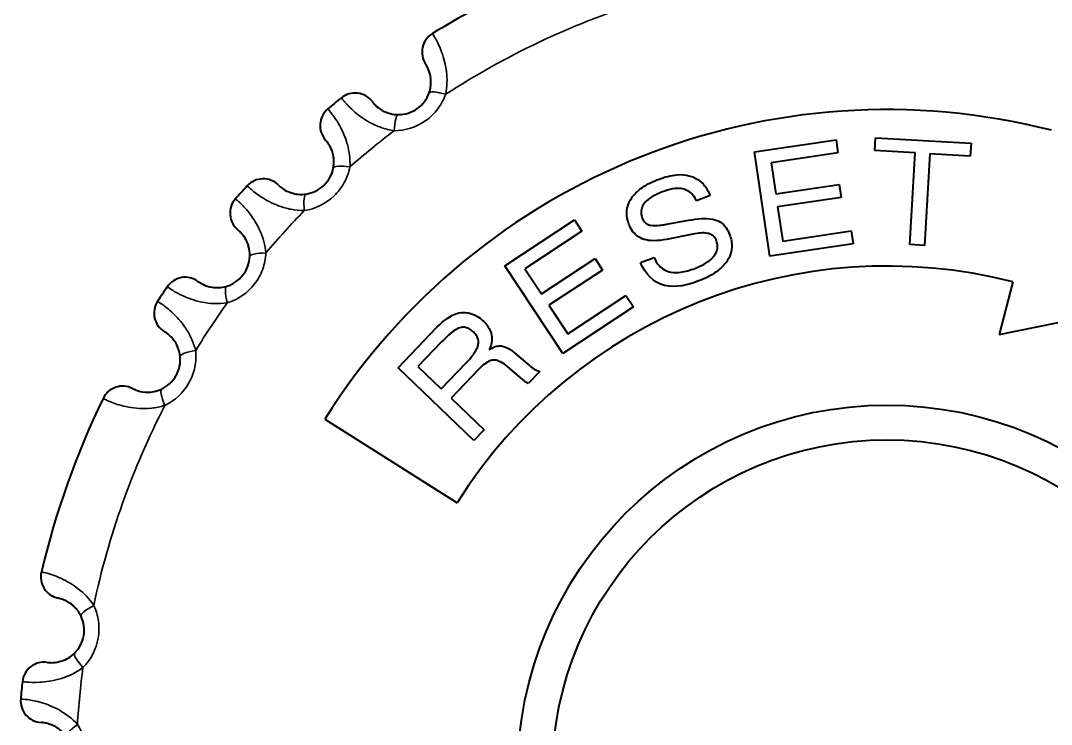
# Model space of a CAD drawing. Header units: millimetres. Extents: x 0 to 3364, y 0 to 2376.
# Drawn here: x 1385.37 to 1409.08, y 1287.85 to 1304.05 of the extents above; entities that cross this region are included whole.
import ezdxf

# ---------------------------------------------------------------- set-up
doc = ezdxf.new("R2010")
doc.units = ezdxf.units.MM
doc.header["$LTSCALE"] = 4
doc.layers.add('가시적인 것(ISO)', color=3, linetype='Continuous', lineweight=40, true_color=0x00ff00)
doc.layers.add('가시적인 좁은 것(ISO)', color=3, linetype='Continuous', lineweight=35, true_color=0x00ff00)

msp = doc.modelspace()

# ---------------------------------------------------------------- linework, layer by layer
at = {"layer": '가시적인 것(ISO)'}
for p, q in [((1405.0218, 1301.0563), (1405.0388, 1301.3519)), ((1405.0388, 1301.3519), (1407.2339, 1301.2248)), ((1402.2556, 1301.025), (1404.1297, 1301.3017)), ((1404.1297, 1301.3017), (1404.1741, 1301.002)), ((1407.2339, 1301.2248), (1407.2169, 1300.9292)), ((1402.6099, 1298.6261), (1402.2556, 1301.025)), ((1404.1741, 1301.002), (1402.6374, 1300.775)), ((1405.9506, 1301.0026), (1405.0218, 1301.0563)), ((1405.8282, 1298.8921), (1405.9506, 1301.0026)), ((1406.2881, 1300.9829), (1406.1657, 1298.8725)), ((1407.2169, 1300.9292), (1406.2881, 1300.9829)), ((1402.6374, 1300.775), (1402.7425, 1300.0627)), ((1402.7425, 1300.0627), (1404.2041, 1300.2788)), ((1404.2041, 1300.2788), (1404.2485, 1299.9791)), ((1401.232, 1300.0229), (1400.9186, 1299.9033)), ((1404.2485, 1299.9791), (1402.7869, 1299.763)), ((1402.7869, 1299.763), (1402.9029, 1298.9756)), ((1396.5115, 1298.4076), (1398.1126, 1299.4627)), ((1398.1126, 1299.4627), (1398.2857, 1299.2003)), ((1400.1955, 1299.3549), (1400.7385, 1299.4532)), ((1398.2857, 1299.2003), (1396.9733, 1298.3355)), ((1402.9029, 1298.9756), (1404.477, 1299.2083)), ((1404.477, 1299.2083), (1404.5214, 1298.9085)), ((1400.8361, 1299.1321), (1400.228, 1299.0124)), ((1404.5214, 1298.9085), (1402.6099, 1298.6261)), ((1406.1657, 1298.8725), (1405.8282, 1298.8921)), ((1397.3539, 1297.7581), (1398.5875, 1298.571)), ((1398.5875, 1298.571), (1398.7602, 1298.3084)), ((1399.6314, 1298.4778), (1399.9448, 1298.5974)), ((1397.8434, 1296.3866), (1396.5115, 1298.4076)), ((1396.9733, 1298.3355), (1397.3539, 1297.7581)), ((1398.7602, 1298.3084), (1397.5266, 1297.4954)), ((1408.1928, 1298.0358), (1407.8839, 1296.8246)), ((1407.8839, 1296.8246), (1412.9105, 1297.8499)), ((1397.959, 1296.8393), (1399.2974, 1297.7216)), ((1399.2974, 1297.7216), (1399.4705, 1297.4592)), ((1397.5266, 1297.4954), (1397.959, 1296.8393)), ((1399.4705, 1297.4592), (1397.8434, 1296.3866)), ((1394.0551, 1296.0573), (1394.9514, 1296.9918)), ((1395.0589, 1296.6568), (1394.5142, 1296.0889)), ((1396.7377, 1296.4007), (1397.0384, 1296.1413)), ((1395.0503, 1295.5746), (1395.6161, 1296.1645)), ((1395.7976, 1294.3859), (1394.0551, 1296.0573)), ((1394.5142, 1296.0889), (1395.0503, 1295.5746)), ((1395.9158, 1296.0299), (1395.2737, 1295.3603)), ((1396.8457, 1295.8476), (1396.5727, 1296.0873)), ((1397.3189, 1295.9722), (1397.0521, 1295.6939)), ((1395.2737, 1295.3603), (1396.0332, 1294.6317)), ((1392.3699, 1294.8764), (1395.4126, 1292.9523)), ((1396.0332, 1294.6317), (1395.7976, 1294.3859))]:
    msp.add_line(p, q, dxfattribs=at)
for radius in [8.5, 7.7]:
    msp.add_circle((1405.3011, 1286.6988), radius, dxfattribs=at)
for centre, radius, start, end in [((1405.3011, 1286.6988), 20, 109.36422, 121.51735), ((1395.1074, 1303.3222), 0.5, 121.51735, 213.35407), ((1405.3011, 1286.6988), 20, 128.86422, 130.01735), ((1393.0653, 1301.8822), 0.5, 37.02751, 128.86422), ((1392.7622, 1301.6328), 0.5, 130.01735, 221.85407), ((1405.3011, 1286.6988), 15.3, 75.69079, 147.69079), ((1390.9555, 1299.9068), 0.5, 45.52751, 137.36422), ((1405.3011, 1286.6988), 20, 137.36422, 138.51735), ((1390.6926, 1299.6154), 0.5, 138.51735, 230.35407), ((1405.3011, 1286.6988), 11.7, 75.69079, 147.69079), ((1389.1608, 1297.6413), 0.5, 54.02751, 145.86422), ((1405.3011, 1286.6988), 20, 145.86422, 147.01735), ((1388.9438, 1297.3143), 0.5, 147.01735, 238.85407), ((1387.7206, 1295.1354), 0.5, 62.52751, 154.36422), ((1405.3011, 1286.6988), 20, 154.36422, 166.51735), ((1386.3385, 1291.2452), 0.5, 166.51735, 258.35407), ((1385.9128, 1288.783), 0.5, 82.02751, 173.86422), ((1405.3011, 1286.6988), 20, 173.86422, 175.01735), ((1385.8748, 1288.3924), 0.5, 175.01735, 266.85407)]:
    msp.add_arc(centre, radius, start, end, dxfattribs=at)
for points, knots in [([(1394.7695, 1302.3825), (1394.775, 1302.3979), (1394.7799, 1302.4134), (1394.7843, 1302.4288), (1394.7909, 1302.452), (1394.7962, 1302.4751), (1394.8004, 1302.4976), (1394.8025, 1302.5089), (1394.8043, 1302.5201), (1394.8059, 1302.531), (1394.8066, 1302.5365), (1394.8073, 1302.542), (1394.808, 1302.5474), (1394.8086, 1302.5528), (1394.8092, 1302.5581), (1394.8097, 1302.5634), (1394.8129, 1302.596), (1394.8138, 1302.627), (1394.813, 1302.6559), (1394.8124, 1302.677), (1394.8109, 1302.6972), (1394.8088, 1302.7163), (1394.8064, 1302.7379), (1394.8033, 1302.7581), (1394.7997, 1302.7767), (1394.7923, 1302.8152), (1394.783, 1302.8479), (1394.7733, 1302.8763), (1394.7682, 1302.8915), (1394.763, 1302.9053), (1394.7578, 1302.918), (1394.753, 1302.9299), (1394.7483, 1302.9407), (1394.7437, 1302.9506), (1394.733, 1302.9736), (1394.7233, 1302.9914), (1394.7152, 1303.0056), (1394.7128, 1303.0099), (1394.7105, 1303.0138), (1394.7085, 1303.0173), (1394.6963, 1303.0379), (1394.6924, 1303.0435), (1394.6897, 1303.0473)], [0.0026102224, 0.0026102224, 0.0026102224, 0.0026102224, 0.0026627119, 0.0026627119, 0.0026627119, 0.0027414461, 0.0027414461, 0.0027414461, 0.0027808132, 0.0027808132, 0.0027808132, 0.0028004968, 0.0028004968, 0.0028004968, 0.0028201803, 0.0028201803, 0.0028201803, 0.0029414562, 0.0029414562, 0.0029414562, 0.0030301383, 0.0030301383, 0.0030301383, 0.0031306645, 0.0031306645, 0.0031306645, 0.0033386198, 0.0033386198, 0.0033386198, 0.0034500542, 0.0034500542, 0.0034500542, 0.0035550331, 0.0035550331, 0.0035550331, 0.003797578, 0.003797578, 0.003797578, 0.0038699701, 0.0038699701, 0.0038699701, 0.004289886, 0.004289886, 0.004289886, 0.004289886]), ([(1394.0639, 1301.8849), (1394.213, 1301.885), (1394.3675, 1301.9316), (1394.4959, 1302.0223), (1394.6244, 1302.113), (1394.7193, 1302.242), (1394.7695, 1302.3825)], [0, 0, 0, 0, 0.00046947665, 0.00046947665, 0.00046947665, 0.00093916648, 0.00093916648, 0.00093916648, 0.00093916648]), ([(1393.4645, 1302.1833), (1393.4672, 1302.1795), (1393.4713, 1302.1738), (1393.4865, 1302.1554), (1393.5018, 1302.1371), (1393.5255, 1302.1096), (1393.5638, 1302.0754), (1393.6022, 1302.0412), (1393.6552, 1301.9991), (1393.7368, 1301.9597), (1393.7775, 1301.94), (1393.8253, 1301.9214), (1393.8802, 1301.9076), (1393.9351, 1301.8938), (1393.9984, 1301.8849), (1394.0639, 1301.8849)], [0, 0, 0, 0, 0.0004192882, 0.0004192882, 0.0004192882, 0.0008385765, 0.0008385765, 0.0008385765, 0.0012578647, 0.0012578647, 0.0012578647, 0.0014675089, 0.0014675089, 0.0014675089, 0.001677153, 0.001677153, 0.001677153, 0.001677153]), ([(1392.567, 1300.6535), (1392.5701, 1300.6696), (1392.5727, 1300.6857), (1392.5748, 1300.7016), (1392.5779, 1300.7255), (1392.5797, 1300.7491), (1392.5805, 1300.772), (1392.5809, 1300.7835), (1392.5811, 1300.7948), (1392.581, 1300.8058), (1392.5809, 1300.8114), (1392.5808, 1300.8169), (1392.5807, 1300.8223), (1392.5805, 1300.8277), (1392.5803, 1300.8331), (1392.58, 1300.8384), (1392.5783, 1300.8711), (1392.5746, 1300.9019), (1392.5695, 1300.9304), (1392.5658, 1300.9512), (1392.5614, 1300.9709), (1392.5565, 1300.9895), (1392.551, 1301.0105), (1392.5449, 1301.03), (1392.5386, 1301.0479), (1392.5256, 1301.0849), (1392.5115, 1301.1159), (1392.4978, 1301.1425), (1392.4904, 1301.1568), (1392.4832, 1301.1697), (1392.4763, 1301.1814), (1392.4698, 1301.1925), (1392.4635, 1301.2025), (1392.4574, 1301.2116), (1392.4435, 1301.2327), (1392.4313, 1301.249), (1392.4212, 1301.2618), (1392.4182, 1301.2657), (1392.4154, 1301.2692), (1392.4128, 1301.2724), (1392.3977, 1301.291), (1392.393, 1301.2959), (1392.3898, 1301.2992)], [0.0026102224, 0.0026102224, 0.0026102224, 0.0026102224, 0.0026627119, 0.0026627119, 0.0026627119, 0.0027414461, 0.0027414461, 0.0027414461, 0.0027808132, 0.0027808132, 0.0027808132, 0.0028004968, 0.0028004968, 0.0028004968, 0.0028201803, 0.0028201803, 0.0028201803, 0.0029414562, 0.0029414562, 0.0029414562, 0.0030301383, 0.0030301383, 0.0030301383, 0.0031306645, 0.0031306645, 0.0031306645, 0.0033386198, 0.0033386198, 0.0033386198, 0.0034500542, 0.0034500542, 0.0034500542, 0.0035550331, 0.0035550331, 0.0035550331, 0.003797578, 0.003797578, 0.003797578, 0.0038699701, 0.0038699701, 0.0038699701, 0.004289886, 0.004289886, 0.004289886, 0.004289886]), ([(1391.9427, 1300.0571), (1392.0902, 1300.0793), (1392.2361, 1300.1482), (1392.3497, 1300.2569), (1392.4633, 1300.3656), (1392.5381, 1300.5072), (1392.567, 1300.6535)], [0, 0, 0, 0, 0.00046947665, 0.00046947665, 0.00046947665, 0.00093916648, 0.00093916648, 0.00093916648, 0.00093916648]), ([(1399.3662, 1299.3612), (1399.3357, 1299.4473), (1399.3144, 1299.539), (1399.3158, 1299.6307), (1399.3167, 1299.6963), (1399.3303, 1299.7628), (1399.3538, 1299.8247), (1399.3772, 1299.8864), (1399.4114, 1299.9448), (1399.4517, 1299.9978), (1399.5128, 1300.078), (1399.5909, 1300.1468), (1399.6744, 1300.2047), (1399.7922, 1300.2864), (1399.9245, 1300.3478), (1400.0581, 1300.4004)], [0, 0, 0, 0, 0.199097, 0.199097, 0.199097, 0.3409543, 0.3409543, 0.3409543, 0.4818949, 0.4818949, 0.4818949, 0.6968445, 0.6968445, 0.6968445, 1, 1, 1, 1]), ([(1400.0581, 1300.4004), (1400.1914, 1300.4486), (1400.3307, 1300.4888), (1400.5917, 1300.51), (1400.6804, 1300.4965), (1400.8198, 1300.4609), (1400.9025, 1300.4288), (1401.0505, 1300.3172), (1401.0996, 1300.2586), (1401.1724, 1300.1542), (1401.2042, 1300.089), (1401.232, 1300.0229)], [-0.10037921, -0.10037921, -0.10037921, -0.10037921, -0.07829555, -0.07829555, -0.05949164, -0.05949164, -0.03933034, -0.03933034, -0.02217453, -0.02217453, 0, 0, 0, 0]), ([(1391.3058, 1300.2636), (1391.309, 1300.2603), (1391.3139, 1300.2552), (1391.3317, 1300.2394), (1391.3494, 1300.2235), (1391.3769, 1300.1998), (1391.4199, 1300.1716), (1391.4629, 1300.1434), (1391.5216, 1300.1097), (1391.6081, 1300.0828), (1391.6513, 1300.0693), (1391.7013, 1300.058), (1391.7576, 1300.0524), (1391.8139, 1300.0469), (1391.8779, 1300.0474), (1391.9427, 1300.0571)], [0, 0, 0, 0, 0.0004192882, 0.0004192882, 0.0004192882, 0.0008385765, 0.0008385765, 0.0008385765, 0.0012578647, 0.0012578647, 0.0012578647, 0.0014675089, 0.0014675089, 0.0014675089, 0.001677153, 0.001677153, 0.001677153, 0.001677153]), ([(1400.9186, 1299.9033), (1400.8899, 1299.96), (1400.8561, 1300.0157), (1400.8116, 1300.0614), (1400.7801, 1300.0938), (1400.7425, 1300.1214), (1400.7016, 1300.1417), (1400.6608, 1300.1621), (1400.6154, 1300.1752), (1400.5697, 1300.1812), (1400.5035, 1300.1899), (1400.435, 1300.1853), (1400.3689, 1300.1734), (1400.2881, 1300.1589), (1400.2091, 1300.134), (1400.132, 1300.1055)], [0, 0, 0, 0, 0.2131328, 0.2131328, 0.2131328, 0.3638242, 0.3638242, 0.3638242, 0.5148409, 0.5148409, 0.5148409, 0.7336489, 0.7336489, 0.7336489, 1, 1, 1, 1]), ([(1400.132, 1300.1055), (1400.066, 1300.0796), (1400.0006, 1300.0512), (1399.9387, 1300.017), (1399.8765, 1299.9826), (1399.8163, 1299.9416), (1399.7656, 1299.8919), (1399.7351, 1299.8621), (1399.7077, 1299.8287), (1399.6868, 1299.7921), (1399.6658, 1299.7554), (1399.651, 1299.7137), (1399.6459, 1299.6718), (1399.6414, 1299.6359), (1399.6435, 1299.5991), (1399.6517, 1299.564), (1399.656, 1299.5459), (1399.6619, 1299.5286), (1399.668, 1299.5112)], [0, 0, 0, 0, 0.2491427, 0.2491427, 0.2491427, 0.5004579, 0.5004579, 0.5004579, 0.6509173, 0.6509173, 0.6509173, 0.8033742, 0.8033742, 0.8033742, 0.9336791, 0.9336791, 0.9336791, 1, 1, 1, 1]), ([(1399.668, 1299.5112), (1399.6829, 1299.4768), (1399.6998, 1299.4422), (1399.7251, 1299.4144), (1399.743, 1299.3946), (1399.7645, 1299.3774), (1399.7882, 1299.3647), (1399.812, 1299.3521), (1399.8384, 1299.3437), (1399.8651, 1299.3387), (1399.9349, 1299.3256), (1400.0081, 1299.3301), (1400.0792, 1299.338), (1400.1181, 1299.3424), (1400.1568, 1299.3485), (1400.1955, 1299.3549)], [0, 0, 0, 0, 0.1895863, 0.1895863, 0.1895863, 0.3233771, 0.3233771, 0.3233771, 0.4569228, 0.4569228, 0.4569228, 0.8086279, 0.8086279, 0.8086279, 1, 1, 1, 1]), ([(1400.7385, 1299.4532), (1400.8469, 1299.472), (1400.938, 1299.4853), (1401.1214, 1299.4962), (1401.2096, 1299.4954), (1401.3667, 1299.464), (1401.4234, 1299.4399), (1401.515, 1299.3795), (1401.56, 1299.3401), (1401.6348, 1299.2322), (1401.6579, 1299.1854), (1401.6828, 1299.1244)], [-0.16225938, -0.16225938, -0.16225938, -0.16225938, -0.11918344, -0.11918344, -0.08138074, -0.08138074, -0.04836261, -0.04836261, -0.02031939, -0.02031939, 0, 0, 0, 0]), ([(1390.6442, 1298.618), (1390.645, 1298.6344), (1390.6452, 1298.6507), (1390.6448, 1298.6667), (1390.6444, 1298.6908), (1390.6427, 1298.7144), (1390.6401, 1298.7372), (1390.6388, 1298.7486), (1390.6373, 1298.7598), (1390.6355, 1298.7707), (1390.6347, 1298.7762), (1390.6338, 1298.7816), (1390.6328, 1298.787), (1390.6318, 1298.7923), (1390.6308, 1298.7976), (1390.6297, 1298.8028), (1390.6232, 1298.8349), (1390.6151, 1298.8648), (1390.6058, 1298.8922), (1390.5991, 1298.9122), (1390.5918, 1298.9311), (1390.5842, 1298.9488), (1390.5756, 1298.9687), (1390.5667, 1298.9871), (1390.5579, 1299.0038), (1390.5395, 1299.0385), (1390.521, 1299.0671), (1390.5035, 1299.0914), (1390.4941, 1299.1045), (1390.4851, 1299.1161), (1390.4765, 1299.1267), (1390.4684, 1299.1367), (1390.4607, 1299.1457), (1390.4534, 1299.1538), (1390.4365, 1299.1726), (1390.422, 1299.1868), (1390.4101, 1299.1981), (1390.4065, 1299.2015), (1390.4033, 1299.2045), (1390.4002, 1299.2073), (1390.3826, 1299.2235), (1390.3772, 1299.2276), (1390.3735, 1299.2304)], [0.0026102224, 0.0026102224, 0.0026102224, 0.0026102224, 0.0026627119, 0.0026627119, 0.0026627119, 0.0027414461, 0.0027414461, 0.0027414461, 0.0027808132, 0.0027808132, 0.0027808132, 0.0028004968, 0.0028004968, 0.0028004968, 0.0028201803, 0.0028201803, 0.0028201803, 0.0029414562, 0.0029414562, 0.0029414562, 0.0030301383, 0.0030301383, 0.0030301383, 0.0031306645, 0.0031306645, 0.0031306645, 0.0033386198, 0.0033386198, 0.0033386198, 0.0034500542, 0.0034500542, 0.0034500542, 0.0035550331, 0.0035550331, 0.0035550331, 0.003797578, 0.003797578, 0.003797578, 0.0038699701, 0.0038699701, 0.0038699701, 0.004289886, 0.004289886, 0.004289886, 0.004289886]), ([(1400.228, 1299.0124), (1400.1342, 1298.9957), (1400.0382, 1298.9824), (1399.8436, 1298.9819), (1399.7704, 1298.9961), (1399.6631, 1299.0285), (1399.6014, 1299.0546), (1399.4987, 1299.1399), (1399.4649, 1299.1789), (1399.3996, 1299.2777), (1399.3796, 1299.3276), (1399.3662, 1299.3612)], [-0.062112735, -0.062112735, -0.062112735, -0.062112735, -0.048134882, -0.048134882, -0.033440254, -0.033440254, -0.019966127, -0.019966127, -0.01118889, -0.01118889, 0, 0, 0, 0]), ([(1401.3807, 1298.9747), (1401.3671, 1299.0086), (1401.3497, 1299.0419), (1401.3253, 1299.0692), (1401.3061, 1299.0906), (1401.2829, 1299.1092), (1401.2574, 1299.123), (1401.232, 1299.1368), (1401.2038, 1299.1463), (1401.1752, 1299.1523), (1401.1234, 1299.163), (1401.0691, 1299.1624), (1401.016, 1299.1586), (1400.9556, 1299.1542), (1400.8955, 1299.1441), (1400.8361, 1299.1321)], [0, 0, 0, 0, 0.1788456, 0.1788456, 0.1788456, 0.3188181, 0.3188181, 0.3188181, 0.4581536, 0.4581536, 0.4581536, 0.7120257, 0.7120257, 0.7120257, 1, 1, 1, 1]), ([(1400.8803, 1298.3443), (1400.9504, 1298.3722), (1401.02, 1298.4022), (1401.0859, 1298.4389), (1401.1674, 1298.4843), (1401.2456, 1298.5403), (1401.3067, 1298.6102), (1401.3341, 1298.6415), (1401.3579, 1298.6766), (1401.3751, 1298.7141), (1401.3925, 1298.752), (1401.4033, 1298.7937), (1401.4048, 1298.8349), (1401.4061, 1298.8708), (1401.4017, 1298.9073), (1401.3915, 1298.9416), (1401.3882, 1298.9527), (1401.3844, 1298.9637), (1401.3807, 1298.9747)], [0, 0, 0, 0, 0.2494763, 0.2494763, 0.2494763, 0.561089, 0.561089, 0.561089, 0.6995168, 0.6995168, 0.6995168, 0.8399094, 0.8399094, 0.8399094, 0.9611593, 0.9611593, 0.9611593, 1, 1, 1, 1]), ([(1401.6828, 1299.1244), (1401.7158, 1299.0313), (1401.7382, 1298.9311), (1401.7326, 1298.8321), (1401.7286, 1298.7626), (1401.7123, 1298.6926), (1401.685, 1298.628), (1401.6578, 1298.5635), (1401.6193, 1298.503), (1401.5747, 1298.4484), (1401.5063, 1298.3646), (1401.4202, 1298.2939), (1401.3292, 1298.2341), (1401.2176, 1298.1606), (1401.0942, 1298.1046), (1400.9697, 1298.0555)], [0, 0, 0, 0, 0.2100051, 0.2100051, 0.2100051, 0.3560227, 0.3560227, 0.3560227, 0.5012128, 0.5012128, 0.5012128, 0.7253568, 0.7253568, 0.7253568, 1, 1, 1, 1]), ([(1390.1149, 1297.9359), (1390.2575, 1297.9796), (1390.3916, 1298.0694), (1390.4879, 1298.1936), (1390.5842, 1298.3179), (1390.6373, 1298.4691), (1390.6442, 1298.618)], [0, 0, 0, 0, 0.00046947665, 0.00046947665, 0.00046947665, 0.00093916648, 0.00093916648, 0.00093916648, 0.00093916648]), ([(1400.9697, 1298.0555), (1400.7171, 1297.9623), (1400.4457, 1297.8926), (1399.9217, 1298.015), (1399.7347, 1298.235), (1399.6314, 1298.4778)], [0, 0, 0, 0, 0.5, 0.5, 1, 1, 1, 1]), ([(1399.9448, 1298.5974), (1399.9745, 1298.531), (1400.0101, 1298.4656), (1400.0585, 1298.411), (1400.0934, 1298.3716), (1400.1353, 1298.3371), (1400.1814, 1298.3111), (1400.2277, 1298.285), (1400.2798, 1298.2674), (1400.3326, 1298.2581), (1400.4056, 1298.2453), (1400.4819, 1298.2468), (1400.5558, 1298.2567), (1400.6667, 1298.2716), (1400.7752, 1298.3054), (1400.8803, 1298.3443)], [0, 0, 0, 0, 0.2024327, 0.2024327, 0.2024327, 0.3481192, 0.3481192, 0.3481192, 0.4943916, 0.4943916, 0.4943916, 0.6967217, 0.6967217, 0.6967217, 1, 1, 1, 1]), ([(1389.4545, 1298.046), (1389.4582, 1298.0431), (1389.4637, 1298.0389), (1389.4837, 1298.0258), (1389.5036, 1298.0127), (1389.5343, 1297.9934), (1389.581, 1297.9719), (1389.6277, 1297.9503), (1389.6907, 1297.9256), (1389.7802, 1297.9118), (1389.825, 1297.9048), (1389.8761, 1297.9011), (1389.9326, 1297.9039), (1389.9891, 1297.9067), (1390.0523, 1297.9167), (1390.1149, 1297.9359)], [0, 0, 0, 0, 0.0004192882, 0.0004192882, 0.0004192882, 0.0008385765, 0.0008385765, 0.0008385765, 0.0012578647, 0.0012578647, 0.0012578647, 0.0014675089, 0.0014675089, 0.0014675089, 0.001677153, 0.001677153, 0.001677153, 0.001677153]), ([(1394.9514, 1296.9918), (1395.0939, 1297.1371), (1395.2564, 1297.2721), (1395.6505, 1297.3669), (1395.8542, 1297.2839), (1396.0016, 1297.1496)], [0, 0, 0, 0, 0.5, 0.5, 1, 1, 1, 1]), ([(1396.0016, 1297.1496), (1396.0659, 1297.0864), (1396.1262, 1297.0154), (1396.1646, 1296.9334), (1396.189, 1296.8814), (1396.2058, 1296.8247), (1396.2115, 1296.7671), (1396.2173, 1296.7093), (1396.2122, 1296.6494), (1396.1979, 1296.5925), (1396.187, 1296.5496), (1396.1706, 1296.5079), (1396.1521, 1296.4674)], [0, 0, 0, 0, 0.3659486, 0.3659486, 0.3659486, 0.5961298, 0.5961298, 0.5961298, 0.8272124, 0.8272124, 0.8272124, 1, 1, 1, 1]), ([(1389.0434, 1296.3207), (1389.0418, 1296.337), (1389.0395, 1296.3531), (1389.0369, 1296.3689), (1389.0328, 1296.3927), (1389.0277, 1296.4158), (1389.0218, 1296.4379), (1389.0188, 1296.449), (1389.0156, 1296.4599), (1389.0123, 1296.4704), (1389.0106, 1296.4757), (1389.0089, 1296.4809), (1389.0072, 1296.4861), (1389.0054, 1296.4912), (1389.0036, 1296.4963), (1389.0018, 1296.5013), (1388.9906, 1296.5321), (1388.9781, 1296.5604), (1388.9649, 1296.5862), (1388.9553, 1296.605), (1388.9453, 1296.6226), (1388.9352, 1296.6389), (1388.9238, 1296.6574), (1388.9122, 1296.6742), (1388.901, 1296.6895), (1388.8777, 1296.721), (1388.8552, 1296.7466), (1388.8343, 1296.7681), (1388.8231, 1296.7796), (1388.8124, 1296.7898), (1388.8024, 1296.799), (1388.7929, 1296.8076), (1388.7839, 1296.8154), (1388.7755, 1296.8224), (1388.756, 1296.8385), (1388.7396, 1296.8504), (1388.7261, 1296.8598), (1388.7221, 1296.8626), (1388.7184, 1296.8651), (1388.715, 1296.8674), (1388.6952, 1296.8808), (1388.6892, 1296.8841), (1388.6852, 1296.8864)], [0.0026102224, 0.0026102224, 0.0026102224, 0.0026102224, 0.0026627119, 0.0026627119, 0.0026627119, 0.0027414461, 0.0027414461, 0.0027414461, 0.0027808132, 0.0027808132, 0.0027808132, 0.0028004968, 0.0028004968, 0.0028004968, 0.0028201803, 0.0028201803, 0.0028201803, 0.0029414562, 0.0029414562, 0.0029414562, 0.0030301383, 0.0030301383, 0.0030301383, 0.0031306645, 0.0031306645, 0.0031306645, 0.0033386198, 0.0033386198, 0.0033386198, 0.0034500542, 0.0034500542, 0.0034500542, 0.0035550331, 0.0035550331, 0.0035550331, 0.003797578, 0.003797578, 0.003797578, 0.0038699701, 0.0038699701, 0.0038699701, 0.004289886, 0.004289886, 0.004289886, 0.004289886]), ([(1395.7883, 1296.8824), (1395.7621, 1296.9065), (1395.7342, 1296.9294), (1395.6768, 1296.9643), (1395.6448, 1296.9791), (1395.5823, 1296.9909), (1395.5482, 1296.9948), (1395.4651, 1296.9785), (1395.4252, 1296.9597), (1395.3591, 1296.9219), (1395.3016, 1296.8861), (1395.1622, 1296.7623), (1395.1106, 1296.7099), (1395.0589, 1296.6568)], [-0.24426876, -0.24426876, -0.24426876, -0.24426876, -0.17848251, -0.17848251, -0.12000525, -0.12000525, -0.08850033, -0.08850033, -0.05630195, -0.05630195, -0.02221859, -0.02221859, 0, 0, 0, 0]), ([(1395.6161, 1296.1645), (1395.665, 1296.2158), (1395.712, 1296.2683), (1395.7561, 1296.3241), (1395.7998, 1296.3793), (1395.8394, 1296.4371), (1395.8695, 1296.5004), (1395.8847, 1296.5324), (1395.8967, 1296.5662), (1395.902, 1296.6007), (1395.9073, 1296.6353), (1395.9065, 1296.6715), (1395.8986, 1296.7057), (1395.8915, 1296.7363), (1395.8784, 1296.7652), (1395.8624, 1296.7916), (1395.8422, 1296.825), (1395.8161, 1296.8547), (1395.7883, 1296.8824)], [0, 0, 0, 0, 0.00021229069, 0.00021229069, 0.00021229069, 0.00042328544, 0.00042328544, 0.00042328544, 0.00052966105, 0.00052966105, 0.00052966105, 0.00063706971, 0.00063706971, 0.00063706971, 0.00073262946, 0.00073262946, 0.00073262946, 0.00085336554, 0.00085336554, 0.00085336554, 0.00085336554]), ([(1396.1521, 1296.4674), (1396.1953, 1296.4992), (1396.2424, 1296.5276), (1396.2931, 1296.5444), (1396.3278, 1296.5558), (1396.3648, 1296.562), (1396.401, 1296.5612), (1396.4372, 1296.5604), (1396.4734, 1296.5531), (1396.5074, 1296.5415), (1396.5686, 1296.5204), (1396.6251, 1296.4863), (1396.6772, 1296.4482), (1396.6979, 1296.4331), (1396.7178, 1296.4169), (1396.7377, 1296.4007)], [0, 0, 0, 0, 0.2451697, 0.2451697, 0.2451697, 0.4124681, 0.4124681, 0.4124681, 0.5791745, 0.5791745, 0.5791745, 0.8808313, 0.8808313, 0.8808313, 1, 1, 1, 1]), ([(1388.6208, 1295.5678), (1388.7553, 1295.6321), (1388.8747, 1295.7407), (1388.9516, 1295.8778), (1389.0284, 1296.015), (1389.0586, 1296.1723), (1389.0434, 1296.3207)], [0, 0, 0, 0, 0.00046947665, 0.00046947665, 0.00046947665, 0.00093916648, 0.00093916648, 0.00093916648, 0.00093916648]), ([(1396.5727, 1296.0873), (1396.5216, 1296.128), (1396.4677, 1296.1664), (1396.4089, 1296.1951), (1396.3775, 1296.2103), (1396.3443, 1296.2228), (1396.3099, 1296.2296), (1396.2828, 1296.235), (1396.2544, 1296.2368), (1396.2268, 1296.2328), (1396.1992, 1296.2289), (1396.1721, 1296.22), (1396.1466, 1296.2085), (1396.0966, 1296.1859), (1396.0509, 1296.1533), (1396.0089, 1296.1177), (1395.9764, 1296.0901), (1395.9456, 1296.0604), (1395.9158, 1296.0299)], [0, 0, 0, 0, 0.2613395, 0.2613395, 0.2613395, 0.4004263, 0.4004263, 0.4004263, 0.510273, 0.510273, 0.510273, 0.6195376, 0.6195376, 0.6195376, 0.8343687, 0.8343687, 0.8343687, 1, 1, 1, 1]), ([(1397.0384, 1296.1413), (1397.0797, 1296.1067), (1397.1218, 1296.0728), (1397.1663, 1296.0423), (1397.1891, 1296.0268), (1397.213, 1296.0125), (1397.238, 1296.0007), (1397.2638, 1295.9886), (1397.2914, 1295.9801), (1397.3189, 1295.9722)], [0, 0, 0, 0, 0.4900936, 0.4900936, 0.4900936, 0.7409808, 0.7409808, 0.7409808, 1, 1, 1, 1]), ([(1397.0521, 1295.6939), (1397.0147, 1295.7145), (1396.9786, 1295.7379), (1396.9454, 1295.7646), (1396.9285, 1295.7782), (1396.9115, 1295.7916), (1396.8951, 1295.8056), (1396.8787, 1295.8197), (1396.8623, 1295.8337), (1396.8457, 1295.8476)], [0, 0, 0, 0, 0.4973994, 0.4973994, 0.4973994, 0.7486869, 0.7486869, 0.7486869, 1, 1, 1, 1]), ([(1387.9513, 1295.579), (1387.9554, 1295.5768), (1387.9615, 1295.5734), (1387.9832, 1295.5634), (1388.0048, 1295.5534), (1388.038, 1295.5388), (1388.0874, 1295.5244), (1388.1367, 1295.5101), (1388.2027, 1295.495), (1388.2933, 1295.4945), (1388.3386, 1295.4942), (1388.3897, 1295.498), (1388.4452, 1295.5092), (1388.5007, 1295.5204), (1388.5617, 1295.5396), (1388.6208, 1295.5678)], [0, 0, 0, 0, 0.0004192882, 0.0004192882, 0.0004192882, 0.0008385765, 0.0008385765, 0.0008385765, 0.0012578647, 0.0012578647, 0.0012578647, 0.0014675089, 0.0014675089, 0.0014675089, 0.001677153, 0.001677153, 0.001677153, 0.001677153]), ([(1386.7641, 1290.3418), (1386.7571, 1290.3566), (1386.7496, 1290.3711), (1386.7418, 1290.3851), (1386.7301, 1290.4062), (1386.7175, 1290.4262), (1386.7045, 1290.4451), (1386.698, 1290.4546), (1386.6914, 1290.4638), (1386.6847, 1290.4726), (1386.6814, 1290.477), (1386.6781, 1290.4814), (1386.6747, 1290.4857), (1386.6713, 1290.4899), (1386.6679, 1290.4941), (1386.6646, 1290.4982), (1386.6437, 1290.5235), (1386.6225, 1290.546), (1386.6015, 1290.5659), (1386.5861, 1290.5804), (1386.5708, 1290.5937), (1386.5558, 1290.6057), (1386.5389, 1290.6193), (1386.5224, 1290.6313), (1386.5067, 1290.642), (1386.4743, 1290.6639), (1386.4445, 1290.6805), (1386.4176, 1290.6938), (1386.4032, 1290.7009), (1386.3897, 1290.7069), (1386.3772, 1290.7123), (1386.3654, 1290.7173), (1386.3543, 1290.7216), (1386.3441, 1290.7253), (1386.3203, 1290.734), (1386.3008, 1290.7398), (1386.2851, 1290.7441), (1386.2803, 1290.7454), (1386.276, 1290.7466), (1386.272, 1290.7476), (1386.2489, 1290.7536), (1386.2421, 1290.7547), (1386.2376, 1290.7555)], [0.0026102224, 0.0026102224, 0.0026102224, 0.0026102224, 0.0026627119, 0.0026627119, 0.0026627119, 0.0027414461, 0.0027414461, 0.0027414461, 0.0027808132, 0.0027808132, 0.0027808132, 0.0028004968, 0.0028004968, 0.0028004968, 0.0028201803, 0.0028201803, 0.0028201803, 0.0029414562, 0.0029414562, 0.0029414562, 0.0030301383, 0.0030301383, 0.0030301383, 0.0031306645, 0.0031306645, 0.0031306645, 0.0033386198, 0.0033386198, 0.0033386198, 0.0034500542, 0.0034500542, 0.0034500542, 0.0035550331, 0.0035550331, 0.0035550331, 0.003797578, 0.003797578, 0.003797578, 0.0038699701, 0.0038699701, 0.0038699701, 0.004289886, 0.004289886, 0.004289886, 0.004289886]), ([(1386.617, 1289.4911), (1386.7223, 1289.5966), (1386.7987, 1289.7388), (1386.8253, 1289.8937), (1386.852, 1290.0487), (1386.8279, 1290.207), (1386.7641, 1290.3418)], [0, 0, 0, 0, 0.00046947665, 0.00046947665, 0.00046947665, 0.00093916648, 0.00093916648, 0.00093916648, 0.00093916648]), ([(1385.9822, 1289.2782), (1385.9868, 1289.2774), (1385.9937, 1289.2763), (1386.0174, 1289.2741), (1386.0412, 1289.2719), (1386.0774, 1289.2692), (1386.1287, 1289.2722), (1386.18, 1289.2751), (1386.2472, 1289.2829), (1386.3328, 1289.3126), (1386.3756, 1289.3275), (1386.4225, 1289.3482), (1386.471, 1289.3772), (1386.5196, 1289.4062), (1386.5707, 1289.4447), (1386.617, 1289.4911)], [0, 0, 0, 0, 0.0004192882, 0.0004192882, 0.0004192882, 0.0008385765, 0.0008385765, 0.0008385765, 0.0012578647, 0.0012578647, 0.0012578647, 0.0014675089, 0.0014675089, 0.0014675089, 0.001677153, 0.001677153, 0.001677153, 0.001677153]), ([(1386.4292, 1287.5619), (1386.4201, 1287.5755), (1386.4106, 1287.5887), (1386.4008, 1287.6014), (1386.3861, 1287.6205), (1386.3707, 1287.6385), (1386.355, 1287.6552), (1386.3472, 1287.6636), (1386.3393, 1287.6717), (1386.3314, 1287.6795), (1386.3275, 1287.6834), (1386.3235, 1287.6872), (1386.3195, 1287.6909), (1386.3156, 1287.6946), (1386.3116, 1287.6983), (1386.3077, 1287.7018), (1386.2834, 1287.7238), (1386.259, 1287.7429), (1386.2353, 1287.7594), (1386.2179, 1287.7716), (1386.2008, 1287.7824), (1386.1843, 1287.792), (1386.1655, 1287.803), (1386.1474, 1287.8125), (1386.1303, 1287.8207), (1386.095, 1287.8376), (1386.0631, 1287.8496), (1386.0345, 1287.8587), (1386.0192, 1287.8636), (1386.005, 1287.8676), (1385.9918, 1287.871), (1385.9794, 1287.8742), (1385.9678, 1287.8769), (1385.9571, 1287.8791), (1385.9324, 1287.8842), (1385.9122, 1287.887), (1385.896, 1287.8889), (1385.8911, 1287.8895), (1385.8867, 1287.89), (1385.8826, 1287.8904), (1385.8588, 1287.893), (1385.8519, 1287.8931), (1385.8474, 1287.8932)], [0.0026102224, 0.0026102224, 0.0026102224, 0.0026102224, 0.0026627119, 0.0026627119, 0.0026627119, 0.0027414461, 0.0027414461, 0.0027414461, 0.0027808132, 0.0027808132, 0.0027808132, 0.0028004968, 0.0028004968, 0.0028004968, 0.0028201803, 0.0028201803, 0.0028201803, 0.0029414562, 0.0029414562, 0.0029414562, 0.0030301383, 0.0030301383, 0.0030301383, 0.0031306645, 0.0031306645, 0.0031306645, 0.0033386198, 0.0033386198, 0.0033386198, 0.0034500542, 0.0034500542, 0.0034500542, 0.0035550331, 0.0035550331, 0.0035550331, 0.003797578, 0.003797578, 0.003797578, 0.0038699701, 0.0038699701, 0.0038699701, 0.004289886, 0.004289886, 0.004289886, 0.004289886])]:
    msp.add_open_spline(points, degree=3, knots=knots, dxfattribs=at)
at = {"layer": '가시적인 좁은 것(ISO)'}
for start, end in [(107.92053, 122.96104), (127.42053, 131.46104), (135.92053, 139.96104), (144.42053, 148.46104), (152.92053, 167.96104), (172.42053, 176.46104)]:
    msp.add_arc((1405.3011, 1286.6988), 18.6557, start, end, dxfattribs=at)
for centre, major_axis, start_param, end_param in [((1395.2403, 1302.2142), (-0.4708, 0.1683), 4.976004, 6.2831853), ((1394.0644, 1301.3849), (-0.0005, 0.5), 0, 1.3071813), ((1393.0575, 1300.5566), (-0.4905, 0.0969), 4.976004, 6.2831853), ((1392.0171, 1299.5627), (-0.0744, 0.4944), 0, 1.3071813), ((1391.1437, 1298.5947), (-0.4995, 0.0233), 4.976004, 6.2831853), ((1390.2616, 1297.4579), (-0.1466, 0.478), 0, 1.3071813), ((1389.5408, 1296.3714), (-0.4974, -0.0508), 4.976004, 6.2831853), ((1388.8365, 1295.1167), (-0.2157, 0.4511), 0, 1.3071813), ((1387.216, 1290.5557), (-0.4519, -0.2139), 4.976004, 6.2831853), ((1386.9709, 1289.1379), (-0.3539, 0.3532), 0, 1.3071813), ((1386.8446, 1287.8402), (-0.4153, -0.2784), 4.976004, 6.2831853)]:
    msp.add_ellipse(centre, major_axis=major_axis, ratio=0.206118, start_param=start_param, end_param=end_param, dxfattribs=at)
for points, knots in [([(1394.846, 1303.7484), (1394.8537, 1303.7371), (1394.8653, 1303.72), (1394.8998, 1303.6608), (1394.9007, 1303.6592), (1394.9017, 1303.6576), (1394.9027, 1303.6559), (1394.9193, 1303.6271), (1394.9389, 1303.5921), (1394.9601, 1303.5502), (1394.9827, 1303.5058), (1395.0071, 1303.4537), (1395.0318, 1303.3932), (1395.0345, 1303.3867), (1395.0372, 1303.3801), (1395.0398, 1303.3734), (1395.0651, 1303.31), (1395.0899, 1303.2389), (1395.1118, 1303.1602), (1395.1306, 1303.0927), (1395.1474, 1303.0184), (1395.1598, 1302.9402), (1395.1615, 1302.929), (1395.1632, 1302.9178), (1395.1648, 1302.9064), (1395.1664, 1302.8951), (1395.1679, 1302.8836), (1395.1692, 1302.8721), (1395.1885, 1302.711), (1395.1884, 1302.5304), (1395.1511, 1302.3517)], [0, 0, 0, 0, 0.000641191, 0.000641191, 0.000641191, 0.0006588203, 0.0006588203, 0.0006588203, 0.0009617865, 0.0009617865, 0.0009617865, 0.001282382, 0.001282382, 0.001282382, 0.0013167634, 0.0013167634, 0.0013167634, 0.0016433523, 0.0016433523, 0.0016433523, 0.001923573, 0.001923573, 0.001923573, 0.0019635845, 0.0019635845, 0.0019635845, 0.0020037218, 0.0020037218, 0.0020037218, 0.002564764, 0.002564764, 0.002564764, 0.002564764]), ([(1393.9648, 1301.5151), (1393.8622, 1301.5292), (1393.7616, 1301.5551), (1393.5747, 1301.6209), (1393.4885, 1301.6605), (1393.2496, 1301.7905), (1393.122, 1301.8891), (1392.928, 1302.063), (1392.8602, 1302.1391), (1392.7726, 1302.2428), (1392.76, 1302.26), (1392.7516, 1302.2715)], [0.0041747233, 0.0041747233, 0.0041747233, 0.0041747233, 0.0044943809, 0.0044943809, 0.0048140386, 0.0048140386, 0.0054533538, 0.0054533538, 0.0060926691, 0.0060926691, 0.0067319843, 0.0067319843, 0.0067319843, 0.0067319843]), ([(1395.1511, 1302.3517), (1395.108, 1302.231), (1395.0472, 1302.1189), (1394.9689, 1302.0153), (1394.8905, 1301.9118), (1394.7976, 1301.8213), (1394.6911, 1301.7461), (1394.4782, 1301.5957), (1394.2212, 1301.5153), (1393.9648, 1301.5151)], [0, 0, 0, 0, 0.0003876456, 0.0003876456, 0.0003876456, 0.0007752912, 0.0007752912, 0.0007752912, 0.0015505823, 0.0015505823, 0.0015505823, 0.0015505823]), ([(1392.4407, 1302.0158), (1392.4501, 1302.0057), (1392.464, 1301.9906), (1392.5069, 1301.9371), (1392.5081, 1301.9356), (1392.5093, 1301.9341), (1392.5105, 1301.9326), (1392.5312, 1301.9066), (1392.5557, 1301.8749), (1392.5829, 1301.8366), (1392.6118, 1301.796), (1392.6436, 1301.7481), (1392.677, 1301.6919), (1392.6806, 1301.6859), (1392.6842, 1301.6798), (1392.6879, 1301.6736), (1392.7223, 1301.6145), (1392.7573, 1301.5479), (1392.7906, 1301.4733), (1392.8191, 1301.4093), (1392.8467, 1301.3383), (1392.8705, 1301.2628), (1392.8739, 1301.252), (1392.8772, 1301.2411), (1392.8805, 1301.2302), (1392.8837, 1301.2192), (1392.8869, 1301.2081), (1392.8899, 1301.1969), (1392.9328, 1301.0404), (1392.9594, 1300.8618), (1392.949, 1300.6795)], [0, 0, 0, 0, 0.000641191, 0.000641191, 0.000641191, 0.0006588203, 0.0006588203, 0.0006588203, 0.0009617865, 0.0009617865, 0.0009617865, 0.001282382, 0.001282382, 0.001282382, 0.0013167634, 0.0013167634, 0.0013167634, 0.0016433523, 0.0016433523, 0.0016433523, 0.001923573, 0.001923573, 0.001923573, 0.0019635845, 0.0019635845, 0.0019635845, 0.0020037218, 0.0020037218, 0.0020037218, 0.002564764, 0.002564764, 0.002564764, 0.002564764]), ([(1392.949, 1300.6795), (1392.9241, 1300.5537), (1392.8806, 1300.4339), (1392.8184, 1300.3199), (1392.7562, 1300.2059), (1392.6777, 1300.1027), (1392.5835, 1300.0126), (1392.3952, 1299.8324), (1392.1529, 1299.7149), (1391.8993, 1299.6767)], [0, 0, 0, 0, 0.0003876456, 0.0003876456, 0.0003876456, 0.0007752912, 0.0007752912, 0.0007752912, 0.0015505823, 0.0015505823, 0.0015505823, 0.0015505823]), ([(1391.8993, 1299.6767), (1391.7957, 1299.6756), (1391.6925, 1299.6862), (1391.4979, 1299.7237), (1391.4068, 1299.7501), (1391.1513, 1299.8434), (1391.0105, 1299.922), (1390.7929, 1300.0654), (1390.7146, 1300.1306), (1390.6126, 1300.2203), (1390.5976, 1300.2354), (1390.5876, 1300.2455)], [0.0041747233, 0.0041747233, 0.0041747233, 0.0041747233, 0.0044943809, 0.0044943809, 0.0048140386, 0.0048140386, 0.0054533538, 0.0054533538, 0.0060926691, 0.0060926691, 0.0067319843, 0.0067319843, 0.0067319843, 0.0067319843]), ([(1390.318, 1299.9466), (1390.3287, 1299.9381), (1390.3448, 1299.9252), (1390.395, 1299.8786), (1390.3964, 1299.8773), (1390.3978, 1299.876), (1390.3992, 1299.8747), (1390.4236, 1299.8521), (1390.4525, 1299.8244), (1390.4851, 1299.7905), (1390.5196, 1299.7546), (1390.5582, 1299.7119), (1390.5996, 1299.6613), (1390.604, 1299.6558), (1390.6085, 1299.6503), (1390.613, 1299.6447), (1390.6557, 1299.5914), (1390.7003, 1299.5307), (1390.7442, 1299.4618), (1390.7819, 1299.4028), (1390.8197, 1299.3366), (1390.8544, 1299.2655), (1390.8593, 1299.2553), (1390.8642, 1299.245), (1390.869, 1299.2347), (1390.8739, 1299.2243), (1390.8786, 1299.2137), (1390.8833, 1299.2031), (1390.9489, 1299.0547), (1391.0015, 1298.882), (1391.0181, 1298.7002)], [0, 0, 0, 0, 0.000641191, 0.000641191, 0.000641191, 0.0006588203, 0.0006588203, 0.0006588203, 0.0009617865, 0.0009617865, 0.0009617865, 0.001282382, 0.001282382, 0.001282382, 0.0013167634, 0.0013167634, 0.0013167634, 0.0016433523, 0.0016433523, 0.0016433523, 0.001923573, 0.001923573, 0.001923573, 0.0019635845, 0.0019635845, 0.0019635845, 0.0020037218, 0.0020037218, 0.0020037218, 0.002564764, 0.002564764, 0.002564764, 0.002564764]), ([(1391.0181, 1298.7002), (1391.0122, 1298.5721), (1390.9869, 1298.4471), (1390.9422, 1298.3252), (1390.8975, 1298.2033), (1390.8352, 1298.0896), (1390.7553, 1297.9866), (1390.5957, 1297.7805), (1390.3734, 1297.6285), (1390.1282, 1297.5533)], [0, 0, 0, 0, 0.0003876456, 0.0003876456, 0.0003876456, 0.0007752912, 0.0007752912, 0.0007752912, 0.0015505823, 0.0015505823, 0.0015505823, 0.0015505823]), ([(1390.1282, 1297.5533), (1390.026, 1297.5368), (1389.9223, 1297.5321), (1389.7243, 1297.5404), (1389.6303, 1297.5531), (1389.3638, 1297.6075), (1389.213, 1297.6645), (1388.9765, 1297.7741), (1388.8895, 1297.827), (1388.7753, 1297.9006), (1388.7583, 1297.9134), (1388.7469, 1297.9219)], [0.0041747233, 0.0041747233, 0.0041747233, 0.0041747233, 0.0044943809, 0.0044943809, 0.0048140386, 0.0048140386, 0.0054533538, 0.0054533538, 0.0060926691, 0.0060926691, 0.0067319843, 0.0067319843, 0.0067319843, 0.0067319843]), ([(1388.5244, 1297.5865), (1388.5363, 1297.5796), (1388.5541, 1297.5692), (1388.6107, 1297.5306), (1388.6122, 1297.5295), (1388.6138, 1297.5285), (1388.6154, 1297.5274), (1388.6428, 1297.5086), (1388.6755, 1297.4854), (1388.7128, 1297.4567), (1388.7522, 1297.4263), (1388.7967, 1297.3898), (1388.8451, 1297.3459), (1388.8503, 1297.3412), (1388.8555, 1297.3364), (1388.8608, 1297.3315), (1388.9109, 1297.2851), (1388.964, 1297.2316), (1389.0176, 1297.17), (1389.0636, 1297.1171), (1389.1107, 1297.0573), (1389.1556, 1296.9921), (1389.162, 1296.9827), (1389.1683, 1296.9733), (1389.1746, 1296.9638), (1389.181, 1296.9542), (1389.1872, 1296.9445), (1389.1934, 1296.9347), (1389.2802, 1296.7976), (1389.3578, 1296.6345), (1389.4011, 1296.4572)], [0, 0, 0, 0, 0.000641191, 0.000641191, 0.000641191, 0.0006588203, 0.0006588203, 0.0006588203, 0.0009617865, 0.0009617865, 0.0009617865, 0.001282382, 0.001282382, 0.001282382, 0.0013167634, 0.0013167634, 0.0013167634, 0.0016433523, 0.0016433523, 0.0016433523, 0.001923573, 0.001923573, 0.001923573, 0.0019635845, 0.0019635845, 0.0019635845, 0.0020037218, 0.0020037218, 0.0020037218, 0.002564764, 0.002564764, 0.002564764, 0.002564764]), ([(1389.4011, 1296.4572), (1389.4141, 1296.3297), (1389.4076, 1296.2023), (1389.3814, 1296.0751), (1389.3553, 1295.9479), (1389.3104, 1295.8263), (1389.2467, 1295.7126), (1389.1192, 1295.4852), (1388.9218, 1295.302), (1388.6905, 1295.1914)], [0, 0, 0, 0, 0.0003876456, 0.0003876456, 0.0003876456, 0.0007752912, 0.0007752912, 0.0007752912, 0.0015505823, 0.0015505823, 0.0015505823, 0.0015505823]), ([(1388.6905, 1295.1914), (1388.5918, 1295.1599), (1388.4899, 1295.14), (1388.2929, 1295.1189), (1388.198, 1295.1175), (1387.9265, 1295.132), (1387.7689, 1295.1661), (1387.5188, 1295.2395), (1387.4249, 1295.279), (1387.3011, 1295.3349), (1387.2824, 1295.345), (1387.2699, 1295.3518)], [0.0041747233, 0.0041747233, 0.0041747233, 0.0041747233, 0.0044943809, 0.0044943809, 0.0048140386, 0.0048140386, 0.0054533538, 0.0054533538, 0.0060926691, 0.0060926691, 0.0067319843, 0.0067319843, 0.0067319843, 0.0067319843]), ([(1385.8523, 1291.3618), (1385.8658, 1291.3592), (1385.886, 1291.3554), (1385.9523, 1291.3379), (1385.9541, 1291.3374), (1385.9559, 1291.3369), (1385.9578, 1291.3364), (1385.9899, 1291.3279), (1386.0285, 1291.317), (1386.0732, 1291.3024), (1386.1205, 1291.2869), (1386.1746, 1291.2673), (1386.2349, 1291.242), (1386.2414, 1291.2393), (1386.2479, 1291.2365), (1386.2545, 1291.2337), (1386.3173, 1291.2067), (1386.3851, 1291.174), (1386.4562, 1291.1338), (1386.5172, 1291.0994), (1386.5816, 1291.0587), (1386.6457, 1291.0122), (1386.6548, 1291.0055), (1386.664, 1290.9987), (1386.6731, 1290.9918), (1386.6823, 1290.9849), (1386.6914, 1290.9779), (1386.7005, 1290.9707), (1386.8281, 1290.8704), (1386.9557, 1290.7427), (1387.0557, 1290.5899)], [0, 0, 0, 0, 0.000641191, 0.000641191, 0.000641191, 0.0006588203, 0.0006588203, 0.0006588203, 0.0009617865, 0.0009617865, 0.0009617865, 0.001282382, 0.001282382, 0.001282382, 0.0013167634, 0.0013167634, 0.0013167634, 0.0016433523, 0.0016433523, 0.0016433523, 0.001923573, 0.001923573, 0.001923573, 0.0019635845, 0.0019635845, 0.0019635845, 0.0020037218, 0.0020037218, 0.0020037218, 0.002564764, 0.002564764, 0.002564764, 0.002564764]), ([(1387.0557, 1290.5899), (1387.1105, 1290.4741), (1387.1469, 1290.3518), (1387.1647, 1290.2232), (1387.1825, 1290.0946), (1387.1808, 1289.9649), (1387.1587, 1289.8365), (1387.1144, 1289.5796), (1386.9895, 1289.341), (1386.8084, 1289.1595)], [0, 0, 0, 0, 0.0003876456, 0.0003876456, 0.0003876456, 0.0007752912, 0.0007752912, 0.0007752912, 0.0015505823, 0.0015505823, 0.0015505823, 0.0015505823]), ([(1386.8084, 1289.1595), (1386.7258, 1289.0969), (1386.6365, 1289.0441), (1386.4577, 1288.9585), (1386.3688, 1288.9255), (1386.108, 1288.8485), (1385.948, 1288.828), (1385.6878, 1288.8138), (1385.5861, 1288.8196), (1385.4508, 1288.831), (1385.4297, 1288.8343), (1385.4157, 1288.8365)], [0.0041747233, 0.0041747233, 0.0041747233, 0.0041747233, 0.0044943809, 0.0044943809, 0.0048140386, 0.0048140386, 0.0054533538, 0.0054533538, 0.0060926691, 0.0060926691, 0.0067319843, 0.0067319843, 0.0067319843, 0.0067319843]), ([(1385.3767, 1288.4359), (1385.3904, 1288.4353), (1385.411, 1288.4345), (1385.4791, 1288.427), (1385.481, 1288.4268), (1385.4829, 1288.4266), (1385.4848, 1288.4264), (1385.5178, 1288.4227), (1385.5576, 1288.4176), (1385.604, 1288.4097), (1385.653, 1288.4014), (1385.7095, 1288.39), (1385.7728, 1288.374), (1385.7796, 1288.3722), (1385.7865, 1288.3705), (1385.7934, 1288.3686), (1385.8595, 1288.3512), (1385.9314, 1288.3289), (1386.0077, 1288.2997), (1386.0731, 1288.2746), (1386.1428, 1288.2439), (1386.213, 1288.2073), (1386.2231, 1288.2021), (1386.2331, 1288.1968), (1386.2432, 1288.1913), (1386.2532, 1288.1858), (1386.2633, 1288.1802), (1386.2734, 1288.1745), (1386.4144, 1288.0941), (1386.5594, 1287.9866), (1386.681, 1287.8503)], [0, 0, 0, 0, 0.000641191, 0.000641191, 0.000641191, 0.0006588203, 0.0006588203, 0.0006588203, 0.0009617865, 0.0009617865, 0.0009617865, 0.001282382, 0.001282382, 0.001282382, 0.0013167634, 0.0013167634, 0.0013167634, 0.0016433523, 0.0016433523, 0.0016433523, 0.001923573, 0.001923573, 0.001923573, 0.0019635845, 0.0019635845, 0.0019635845, 0.0020037218, 0.0020037218, 0.0020037218, 0.002564764, 0.002564764, 0.002564764, 0.002564764]), ([(1386.681, 1287.8503), (1386.7523, 1287.7439), (1386.8063, 1287.6283), (1386.8429, 1287.5037), (1386.8796, 1287.3792), (1386.897, 1287.2507), (1386.8942, 1287.1204), (1386.8884, 1286.8598), (1386.8001, 1286.6053), (1386.6478, 1286.3991)], [0, 0, 0, 0, 0.0003876456, 0.0003876456, 0.0003876456, 0.0007752912, 0.0007752912, 0.0007752912, 0.0015505823, 0.0015505823, 0.0015505823, 0.0015505823])]:
    msp.add_open_spline(points, degree=3, knots=knots, dxfattribs=at)

doc.saveas('drawing.dxf')
